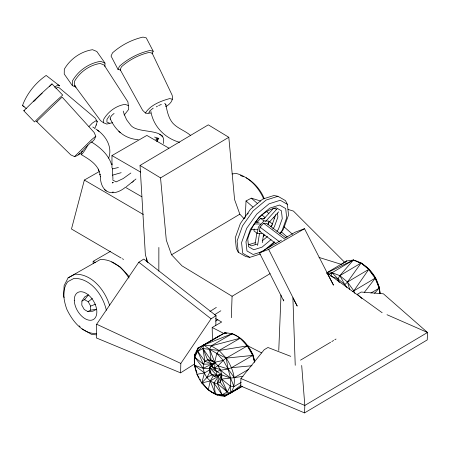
<?xml version="1.0" encoding="UTF-8"?>
<svg xmlns="http://www.w3.org/2000/svg" width="450" height="450" viewBox="0 0 450 450"><rect width="100%" height="100%" fill="white"/><g stroke="black" fill="none" stroke-linecap="round" stroke-linejoin="round"><path stroke-width="0.67" d="M146.604 261.737L146.604 258.255M158.833 271.131L158.867 247.444M76.078 87.176L72.388 85.657L72.45 80.865C78.323 70.644 88.982 63.107 100.671 61.335L104.974 63.101L104.929 66.521M112.483 122.698L106.796 124.071L103.601 122.805L100.547 120.639L74.531 85.534L74.587 81.18C79.914 71.904 89.595 65.059 100.204 63.45L104.113 65.053L127.924 101.914L128.711 109.367L124.251 115.003M242.145 386.415L230.67 393.064L227.306 391.984L221.631 379.069L221.709 374.361L209.486 367.509L211.928 363.921L214.959 362.323L214.706 368.094L216.748 371.734L216.624 375.137L214.414 376.301L211.404 374.552L209.362 370.907L209.486 367.509L214.959 362.323L211.039 360.174L207.596 359.786L204.907 361.209C199.862 369.782 207.596 383.091 217.406 383.496L220.095 382.078C223.065 378.18 221.462 373.264 220.191 369.051M241.228 384.975L230.67 393.064L224.871 396.124C215.364 396.433 207.36 389.993 201.735 382.922C195.93 374.664 193.236 364.646 194.648 354.6L197.955 348.12L224.893 332.809C240.289 333.045 251.994 347.518 254.818 361.761M215.809 325.333L216.045 315.664L143.786 259.065L138.814 262.221L96.654 324.231L96.317 337.922L180.596 372.859L194.664 363.921M180.596 372.859L180.827 363.431L211.072 318.825L216.045 315.664M241.222 382.382L233.972 386.584L230.299 386.117L221.631 379.069L221.754 374.389M103.601 122.805L103.714 119.216C108.27 111.527 116.235 105.604 125.168 104.338L128.593 105.722M110.194 119.228L110.239 117.596L111.87 115.324L114.103 113.422M290.762 356.349L267.952 347.49L264.212 349.712L240.924 378.54L240.66 385.988L304.56 412.897L304.819 405.45L301.691 365.473M203.85 384.587L202.416 383.057L201.735 382.922L204.491 372.994L194.417 365.237L194.648 354.6L194.417 365.237L196.858 372.876L196.335 370.845M231.328 317.7L232.082 296.269L270.135 273.628M208.626 389.689C214.318 395.736 223.307 395.319 230.67 393.064L230.299 386.117L230.586 378.051L228.116 369.006L226.204 358.127L219.043 350.477L211.157 345.892L203.749 345.06L197.955 348.12L194.704 357.165L203.226 368.359L209.796 368.522M230.67 393.064C238.269 382.219 232.751 368.089 226.204 358.127L216.782 353.436L209.644 349.284L203.749 345.06L197.696 351.304L194.704 357.165L203.372 364.219L211.928 363.921L207.596 359.786L202.944 348.531L203.749 345.06L219.099 335.869M337.888 280.8L337.956 278.865L339.851 275.659L353.368 260.044C368.269 263.796 379.041 278.409 380.087 293.417M81.934 301.061L84.594 299.655L88.487 294.84L84.847 296.764L81.934 301.061L81.788 305.134L84.234 309.493L87.846 311.586L92.942 311.175L96.587 309.251L90.506 310.179L87.846 311.586M90.506 310.179L90.658 306.107L88.206 301.742L84.594 299.655M157.106 141.126L157.106 141.097A3.645 0.562 -55.4 0 0 157.106 141.221M278.758 350.477L281.014 295.071M245.267 216.996L246.026 200.976L251.303 198.169L260.662 201.032M254.244 228.988L253.941 230.884L257.327 233.426L261.956 233.561M255.054 244.311L256.877 232.948M257.327 233.426L258.339 227.109L263.987 220.933L268.622 221.068L268.009 224.854M276.097 243.681L259.403 231.154L260.044 227.16L263.616 223.256L266.541 223.341L286.02 237.96M257.574 245.453L259.509 233.421M262.26 242.702L263.655 234.006M230.299 386.117L227.306 391.984L217.406 383.496L221.709 374.361L214.414 376.301L218.683 375.958L213.964 383.113L222.058 394.751L227.306 391.984L220.095 382.078L221.709 374.361L218.683 375.958L217.406 383.496L222.058 394.751L224.871 396.124L242.235 386.257M254.526 362.087L252.703 355.421L252.877 354.651C248.068 345.831 241.881 337.511 232.301 333.636L203.749 345.06L224.893 332.809L226.935 333.264M217.463 395.297L208.221 389.852L210.302 380.981L213.581 375.272M248.034 346.011L247.348 345.876L226.204 358.127L223.268 360.36L214.695 362.301L216.782 353.436L219.043 350.477L240.188 338.226L247.348 345.876L252.703 355.421L231.559 367.678L228.116 369.006L220.511 370.288L218.025 365.856L214.695 362.301L211.039 360.174L202.944 348.531L197.696 351.304L203.372 364.219M108.658 158.158C112.86 146.728 105.441 135.028 95.873 129.049M99.259 171.551L84.358 180.056L71.483 229.016L121.151 258.024M96.272 124.83L94.736 128.7M96.109 125.168L97.273 121.534L95.22 118.108L59.479 88.009L57.977 87.041L55.89 88.453M26.286 108.523L22.5 105.525C26.904 93.487 35.646 82.704 46.17 75.442L59.709 85.933L58.061 84.87L54.608 87.199M163.254 143.499C167.732 126.956 137.267 134.769 130.382 124.763L126.63 119.801L124.133 114.137M275.788 214.588L272.233 224.471L270.675 226.671M149.22 113.147L147.876 113.518L145.457 113.034L142.611 110.289L120.178 69.654L121.494 66.752C129.319 59.799 138.943 54.754 149.169 52.442L152.134 53.128L172.142 95.192C173.818 100.373 169.785 104.406 165.651 106.74M86.692 146.301C83.059 150.131 79.993 155.261 74.548 156.594L70.813 154.896L36.63 121.567L61.622 97.554L62.229 97.183L94.157 132.497L95.794 136.249L94.421 139.494L91.766 142.234M215.055 362.447L211.039 360.174L209.644 349.284L211.157 345.892L232.301 333.636M120.623 70.048L118.007 69.441L119.458 66.246C128.081 58.584 138.684 53.032 149.94 50.484L153.208 51.238L152.049 53.792M145.457 113.034C150.114 105.148 161.184 100.845 169.757 98.578L172.406 99.248M128.964 278.111C122.94 268.132 112.624 259.043 100.311 259.504L68.096 277.858L64.108 285.632L63.72 296.319L64.086 297.647M218.683 375.958L210.302 380.981L201.735 382.922L206.977 377.432L210.172 371.526M157.691 139.669L155.903 139.489A3.819 0.596 -76.4 0 0 156.223 138.572L157.753 138.808L157.416 139.567L157.731 139.601M109.688 115.442L106.999 119.312L106.892 122.096L109.339 123.069M352.761 291.448L353.835 290.858L368.752 269.387L369.771 269.826L361.119 263.008L339.851 275.659L332.1 272.694L326.745 273.414M244.311 218.711L245.104 217.592M247.483 214.234L248.276 213.114M271.333 226.339L272.126 225.219M272.756 229.061L274.371 226.789L277.886 217.013L277.459 213.058M276.924 231.356L278.483 229.157L282.268 218.616L281.43 210.791L276.188 207.787C261.36 210.842 251.584 225.073 247.736 238.922L248.574 246.746L253.811 249.75L262.052 247.134L271.08 239.597M279.838 233.584L282.218 230.226L286.684 217.8L285.699 208.581L279.517 205.037L269.809 208.119L259.166 217.001L250.442 229.309L245.976 241.734L246.966 250.959L253.142 254.498L262.204 251.623M274.523 241.83L273.319 243.534L267.975 247.989M280.159 233.876L283.382 229.337L288.534 214.993L287.398 204.351L285.469 200.61L277.948 196.296L273.926 195.508L262.721 199.063L250.442 209.317L240.373 223.515L235.221 237.859L236.362 248.496L238.286 252.236L245.812 256.556L249.829 257.344L260.376 253.997M364.219 292.522L375.519 277.808L368.752 269.387L361.119 263.008L347.484 282.032L344.869 284.642L346.922 287.494M158.867 138.201L157.838 139.022M374.546 293.282L379.204 288.129L379.232 286.791L379.986 293.574M256.838 222.514L260.601 218.391L264.572 218.509M263.644 219.111L273.729 208.074M265.596 221.422L277.059 208.879M268.166 223.357L278.713 211.821M216.782 353.436L223.268 360.36L218.025 365.856L228.116 369.006L234.287 377.668L243.023 376.267M88.987 126.551L92.289 123.131L95.856 120.774L97.273 121.534M23.799 110.767L40.331 94.562L51.998 83.914L62.691 95.068L51.024 105.716L34.492 121.927L23.799 110.767L24.469 110.362M33.694 101.317L42.216 93.15M49.331 86.647L51.998 83.914M112.742 182.616L112.241 183.032L112.579 182.554A5.546 1.238 -31.2 0 1 113.113 182.661L112.916 182.542M345.291 262.333L346.674 260.944L353.368 260.044L362.863 264.054L358.397 262.344M87.328 145.789L91.226 142.037M35.814 99.461L33.362 101.661M78.278 154.828L79.813 153.388M74.548 156.594L91.794 139.517L95.794 136.249M135.956 179.004L126.337 186.75M130.849 173.031L123.216 178.543L116.499 181.721M132.019 182.407L132.373 182.115M133.386 181.26L133.734 180.973M263.239 236.239L264.836 234.911M262.282 240.829L267.514 236.464M263.385 250.971L273.499 242.533M153.231 108.112L149.749 110.97L148.838 112.826L150.694 113.186M88.206 301.742L92.391 298.507M221.709 374.361L216.624 375.137L211.404 374.552L209.486 367.509L211.697 366.339L214.706 368.094L217.986 365.563M81.726 151.689L82.513 151.144M340.926 264.786L346.674 260.944L327.178 272.543M209.88 311.512L216.332 307.412M214.403 314.871L220.854 310.77M215.595 321.114L217.941 319.618M124.819 187.779C112.247 197.46 100.609 192.617 100.299 176.22L100.406 176.799L99.945 174.341L100.052 174.921C98.775 164.762 89.134 159.294 81.18 154.553M36.63 121.567L37.238 121.196M209.526 369.934L204.491 372.994L196.886 374.282L199.097 377.792M156.279 106.881L157.483 106.161M328.494 274.849L353.368 260.044L354.853 260.837M147.932 262.716L145.378 254.903L140.051 165.442L208.311 124.841L228.808 137.284L234.574 199.564L239.828 214.183L244.102 218.717M140.051 165.442L160.543 177.891L228.808 137.284M160.543 177.891L166.309 240.171L171.562 254.79L239.828 214.183M354.859 293.338L353.835 290.858L375.103 278.207L368.752 269.387L347.484 282.032L339.851 275.659L344.869 284.642L337.956 278.865L332.1 272.694L330.941 276.182L337.956 278.865L339.294 282.639M370.935 293.046L379.204 288.129L375.519 277.808M300.532 360.152L330.621 342.253M331.824 341.539L333.63 340.464M334.834 339.75L336.037 339.03M304.56 412.897L427.236 339.93L427.5 332.477L383.389 293.799L361.17 292.044L357.429 294.266L361.98 298.592M248.788 369.27L234.287 377.668L221.631 379.069M228.493 394.026L224.871 396.124L215.359 394.003L210.302 380.981M229.703 393.322L241.785 386.319M111.966 167.901L111.966 155.571L146.863 135.422L168.93 148.162M93.167 263.368L93.167 261.315L110.706 251.196M283.691 299.604L283.725 300.994L259.447 252.816L281.464 240.109M285.036 238.044L295.149 232.206L304.509 228.707L333.484 285.142L327.043 272.931L382.162 312.733M259.447 252.816L268.661 249.407L304.509 228.707M212.428 339.924L212.192 327.482L221.681 322.003L215.556 318.623M111.291 164.683L112.438 164.031M68.096 277.858L75.066 274.174C92.183 273.887 104.856 290.25 109.541 305.201M206.977 377.432L212.231 374.754M326.649 272.993L353.368 260.044M158.625 105.57L161.347 104.428M90.658 306.107L95.563 304.155M220.59 370.209L216.748 371.734L211.697 366.339L214.959 362.323L207.596 359.786M121.163 172.682L112.461 175.185M199.935 347.479L197.955 348.12L197.696 351.304L204.907 361.209L211.928 363.921L203.226 368.359L194.417 365.237M277.948 196.296L266.113 200.053L253.148 210.876L242.522 225.866L237.083 241.003L238.286 252.236M248.833 244.659L255.172 242.646M257.237 244.052L251.505 245.874L248.473 244.131M118.406 167.49L112.618 168.874M211.157 345.892L240.188 338.226M247.348 345.876L219.043 350.477L202.944 348.531L204.907 361.209M232.104 173.964L236.109 173.424C248.816 176.681 258.587 187.189 263.689 198.928M226.204 358.127L252.703 355.421M231.559 367.678L252.023 365.738M255.066 222.159L259.054 222.272M254.16 223.875L260.803 224.066M251.128 229.567L257.766 229.759M259.403 231.154L260.572 231.188M96.345 333.602C82.153 333.759 72.354 320.873 66.791 309.206C63.641 300.341 61.695 289.755 67.793 281.661L74.104 278.331C91.018 278.224 102.954 295.206 106.358 310.252M96.266 334.868L91.474 334.344L82.007 328.866M138.251 139.736C131.631 139.185 125.066 136.811 120.066 132.356M214.706 368.094L220.567 369.411M154.597 137.098L158.046 138.139M288.067 209.436L293.417 211.072L344.762 262.373M319.011 257.423L341.156 264.308M221.777 374.929L230.586 378.051L233.972 386.584M240.373 175.506L243.607 176.737M246.189 177.727C254.177 182.323 260.724 189.922 264.212 198.495M179.601 142.312C165.054 138.319 153.326 126.472 150.874 111.386M74.531 85.534L75.645 85.989M240.924 378.54L304.819 405.45L427.5 332.477L387.006 314.724M96.654 324.231L180.827 363.431M224.893 332.809L226.018 333.354M212.192 327.482L224.528 333.827M247.354 345.572L261.54 352.873M93.167 261.315L95.591 262.654M287.398 204.351L280.266 200.267L269.061 203.822L256.781 214.076L246.713 228.274L241.56 242.618L242.702 253.254L249.829 257.344M274.072 208.024L276.497 209.413M111.966 155.571L140.591 172.102M112.562 179.882L116.139 181.952M125.083 187.116L141.784 196.757M111.724 262.024L120.296 266.985L128.081 275.271L129.105 277.093M84.358 180.056L143.263 214.464M122.361 258.733L123.57 259.442M159.677 134.381L161.235 135.315M232.082 296.269L182.014 265.866L171.562 254.79M91.389 141.947C100.035 147.308 108.433 154.479 111.516 164.531M92.812 127.018L94.371 128.014M22.5 105.525L24.154 106.588M260.601 218.391L263.987 220.933M263.616 223.256L284.76 239.13M260.044 227.16L279.517 241.779M98.955 131.389L97.341 130.123M220.511 370.288L230.586 378.051M190.389 135.27C184.911 130.629 177.604 128.498 172.738 123.086C168.368 117.872 167.096 110.976 165.791 104.501M138.814 262.221L211.072 318.825M106.222 191.109L104.439 189.456M251.303 198.169L257.653 203.721M266.113 211.129L268.757 213.446M273.521 217.609L274.579 218.537M284.096 226.868L292.562 234.276M246.026 200.976L252.906 206.994M261.894 214.864L265.067 217.643M269.303 221.349L272.475 224.123M281.464 231.998L287.286 237.088M118.766 131.186L120.341 132.604C115.942 128.903 112.618 124.065 110.301 118.834M79.138 325.817L80.094 326.835M209.486 367.509L216.624 375.137M162.084 136.029L162.81 136.879M202.416 383.057L208.221 389.852M353.835 290.858L347.484 282.032L349.639 289.316M104.974 63.101L96.817 51.469L92.514 49.703C80.831 51.474 70.166 59.012 64.299 69.233L64.237 74.025L72.388 85.657M199.834 378.962L200.571 380.132M223.268 360.36L228.116 369.006M157.202 141.261A3.566 0.945 -47.5 0 1 157.123 141.069L157.078 140.929M153.208 51.238L146.25 37.862L142.987 37.102C131.726 39.651 121.123 45.208 112.5 52.869L111.049 56.064L118.007 69.441M268.661 249.407L297.219 306.079L292.894 297.72L295.234 365.299M157.112 140.968L157.123 140.991A3.414 1.912 -14.9 0 1 157.067 140.856L157.056 140.861M98.814 170.893L98.381 169.076M375.103 278.207L379.204 288.129L379.907 293.563M209.644 349.284L214.695 362.301M124.38 114.829L123.227 111.094M194.333 363.516L195.058 366.182M252.877 354.651L254.632 362.053M213.964 383.113L215.359 394.003M112.343 168.199L112.961 179.201M157.832 139.331A3.594 0.984 -47.2 0 1 158.591 138.341M157.089 141.075A3.645 0.562 -55.4 0 1 157.258 140.518M157.382 140.231A3.645 0.562 -55.4 0 1 157.556 139.882M157.584 139.731A3.606 0.613 -55 0 1 157.882 139.202M158.068 139.067A3.69 0.489 -55.9 0 1 158.203 138.859M157.157 141.036A3.589 0.945 -47.9 0 1 157.162 140.934M164.627 103.416A8.044 3.33 -11.1 0 1 165.904 105.154M87.834 145.181A8.044 1.035 -59.1 0 1 82.44 153.54A8.044 1.035 -59.1 0 1 81.669 152.274M113.001 192.026L112.624 192.459L113.001 192.026M112.939 182.632L112.545 182.492L112.939 182.632M161.257 135.332L162.045 135.996L161.257 135.332M74.284 300.33A15.604 9.377 59.8 0 0 91.434 320.197A15.604 9.377 59.8 0 0 90.962 297.484A15.604 9.377 59.8 0 0 74.284 300.33"/></g></svg>
